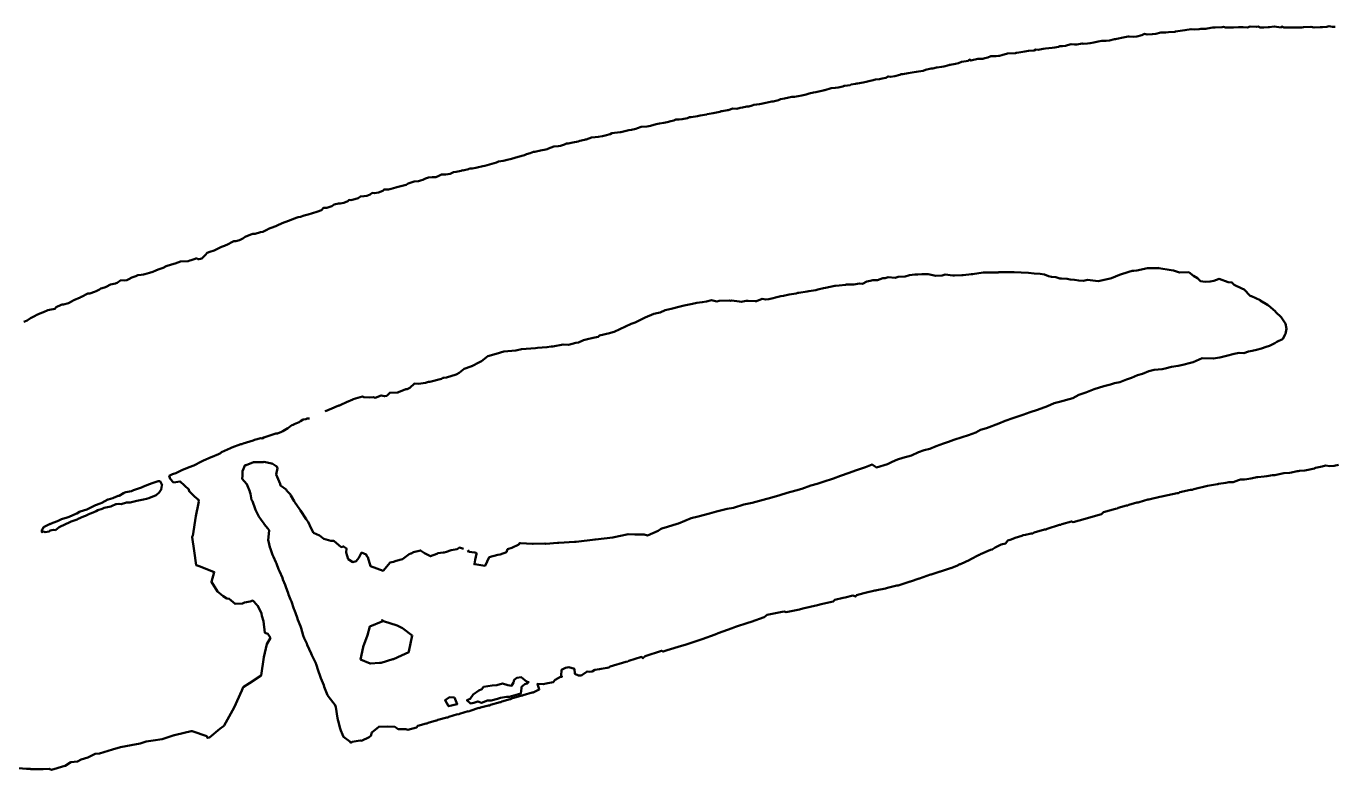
# Model space of a CAD drawing. Extents: x 64423 to 71245, y 9511 to 12464.
# Drawn here: x 65490 to 66415, y 11934 to 12460 of the extents above; entities that cross this region are included whole.
import ezdxf

# ---------------------------------------------------------------- set-up
doc = ezdxf.new("R2010")
doc.units = 0
doc.header["$MEASUREMENT"] = 0
doc.layers.add('contour', color=7, linetype='CONTINUOUS', lineweight=50, true_color=0x0000d1)

msp = doc.modelspace()

# ---------------------------------------------------------------- linework, layer by layer
at = {"layer": 'contour'}
for points in [[(65487.903221, 12250.789557, 0), (65490.325996, 12251.789517, 0), (65492.617169, 12253.291745, 0), (65495.565424, 12254.740853, 0), (65497.074995, 12255.776796, 0), (65500.471628, 12257.121312, 0), (65501.821341, 12257.586271, 0), (65504.955877, 12259.033065, 0), (65506.127021, 12259.213803, 0), (65509.907007, 12259.972146, 0), (65510.767984, 12261.099829, 0), (65514.389816, 12262.712499, 0), (65514.913723, 12262.985188, 0), (65515.897125, 12263.04484, 0), (65519.538015, 12264.025593, 0), (65521.542718, 12265.201701, 0), (65523.317546, 12266.175085, 0), (65527.660005, 12267.995952, 0), (65528.0919, 12268.324083, 0), (65528.666105, 12268.510252, 0), (65533.229833, 12270.706472, 0), (65534.535441, 12270.888531, 0), (65537.892792, 12272.073384, 0), (65539.145354, 12272.442515, 0), (65541.277293, 12273.594348, 0), (65542.351651, 12274.427122, 0), (65544.840028, 12275.019169, 0), (65545.704712, 12275.289555, 0), (65546.202382, 12275.526129, 0), (65549.267564, 12277.040842, 0), (65552.675688, 12277.843026, 0), (65553.205044, 12277.980965, 0), (65553.788182, 12278.266691, 0), (65556.514667, 12280.161826, 0), (65558.989862, 12280.007248, 0), (65560.681338, 12280.118435, 0), (65562.133249, 12280.799879, 0), (65564.358611, 12282.17639, 0), (65567.059411, 12282.967819, 0), (65568.419878, 12283.743394, 0), (65570.737289, 12283.855995, 0), (65572.490711, 12284.211216, 0), (65573.454655, 12284.509132, 0), (65576.704253, 12285.468133, 0), (65579.072009, 12286.157591, 0), (65581.236748, 12286.946292, 0), (65582.887748, 12287.643336, 0), (65584.921793, 12288.452742, 0), (65586.356255, 12289.014391, 0), (65588.532737, 12290.004562, 0), (65592.221337, 12291.370754, 0), (65594.87839, 12292.092287, 0), (65598.637864, 12293.308282, 0), (65604.030348, 12293.722018, 0), (65605.178044, 12293.992052, 0), (65606.146818, 12294.291411, 0), (65608.905941, 12295.315226, 0), (65609.841653, 12295.646243, 0), (65610.103785, 12295.486913, 0), (65610.993079, 12295.154421, 0), (65611.202166, 12295.06883, 0), (65611.529873, 12295.003351, 0), (65612.861509, 12295.38534, 0), (65613.793686, 12295.603112, 0), (65614.186252, 12295.912554, 0), (65616.371049, 12298.118031, 0), (65617.55463, 12299.423977, 0), (65619.308387, 12300.199755, 0), (65622.416094, 12301.270902, 0), (65623.95316, 12301.859017, 0), (65627.690326, 12303.779741, 0), (65629.76566, 12304.397195, 0), (65632.4044, 12305.685306, 0), (65635.030424, 12307.0485, 0), (65636.258382, 12307.68188, 0), (65637.716376, 12307.83955, 0), (65640.403946, 12308.422353, 0), (65642.795737, 12309.676326, 0), (65644.40276, 12310.812432, 0), (65648.438665, 12312.368953, 0), (65649.739987, 12312.976587, 0), (65651.461383, 12313.061617, 0), (65655.089283, 12314.07132, 0), (65656.788824, 12314.458526, 0), (65660.045869, 12315.971574, 0), (65660.90325, 12316.396803, 0), (65662.825105, 12317.297772, 0), (65666.079191, 12318.43948, 0), (65666.503364, 12318.512636, 0), (65666.933656, 12318.790796, 0), (65670.5536, 12320.485114, 0), (65672.380055, 12321.256279, 0), (65675.794192, 12322.355328, 0), (65678.573025, 12323.655, 0), (65681.927064, 12324.733856, 0), (65683.360663, 12325.051538, 0), (65686.085396, 12325.958702, 0), (65688.963727, 12326.584697, 0), (65691.940999, 12327.595467, 0), (65694.949781, 12328.426559, 0), (65698.316324, 12329.759891, 0), (65699.778913, 12331.41237, 0), (65702.02496, 12331.289685, 0), (65705.497179, 12332.488189, 0), (65707.333025, 12333.581438, 0), (65710.263785, 12334.375548, 0), (65711.431227, 12334.386543, 0), (65714.036082, 12334.983061, 0), (65716.813862, 12336.119673, 0), (65717.797527, 12336.938837, 0), (65719.113913, 12336.781525, 0), (65721.963331, 12337.354322, 0), (65724.109613, 12338.266217, 0), (65725.844602, 12339.408372, 0), (65728.277722, 12339.476067, 0), (65730.332169, 12339.773888, 0), (65732.582888, 12340.699189, 0), (65734.136439, 12341.900852, 0), (65735.76834, 12341.63807, 0), (65738.570798, 12342.117035, 0), (65741.763463, 12343.299849, 0), (65742.5859, 12344.319996, 0), (65743.934026, 12344.342857, 0), (65745.7535, 12344.357365, 0), (65747.498592, 12344.789412, 0), (65750.801988, 12345.725909, 0), (65751.661061, 12345.974145, 0), (65755.212911, 12346.932113, 0), (65758.132047, 12347.705945, 0), (65759.509839, 12348.56982, 0), (65760.940648, 12348.926857, 0), (65763.91121, 12349.910288, 0), (65766.804713, 12350.087818, 0), (65768.358822, 12350.652534, 0), (65769.931549, 12351.064022, 0), (65771.878104, 12352.016105, 0), (65773.86264, 12352.756843, 0), (65776.609757, 12352.910321, 0), (65779.047641, 12352.930091, 0), (65780.764777, 12353.766425, 0), (65783.057646, 12354.823662, 0), (65786.179034, 12354.789887, 0), (65787.606067, 12355.027134, 0), (65789.193756, 12355.339178, 0), (65791.589614, 12356.451134, 0), (65793.530924, 12356.845041, 0), (65796.959117, 12357.598251, 0), (65797.57378, 12357.862149, 0), (65798.091951, 12357.762842, 0), (65802.214597, 12358.677057, 0), (65802.996996, 12359.117129, 0), (65804.835397, 12359.176917, 0), (65807.346339, 12359.55639, 0), (65808.430662, 12359.819497, 0), (65812.349874, 12360.730629, 0), (65813.734947, 12360.97206, 0), (65815.353078, 12361.532392, 0), (65818.638342, 12362.345373, 0), (65821.898355, 12363.269342, 0), (65823.380121, 12364.051771, 0), (65826.714681, 12364.590195, 0), (65827.945498, 12364.873284, 0), (65828.519705, 12365.026946, 0), (65832.640753, 12365.970023, 0), (65834.924477, 12366.693726, 0), (65837.384381, 12367.449304, 0), (65841.673456, 12368.65361, 0), (65842.748527, 12368.955227, 0), (65843.110426, 12369.154877, 0), (65845.752816, 12369.895738, 0), (65848.203212, 12370.892617, 0), (65849.175052, 12370.908761, 0), (65853.083302, 12371.917178, 0), (65856.922538, 12372.617414, 0), (65857.866827, 12372.898493, 0), (65858.823322, 12373.182189, 0), (65862.435308, 12374.801949, 0), (65865.636974, 12374.882708, 0), (65867.255906, 12375.227421, 0), (65869.96832, 12376.013496, 0), (65871.572004, 12376.74027, 0), (65872.632259, 12376.797998, 0), (65876.050315, 12377.593135, 0), (65879.627465, 12378.272135, 0), (65880.787823, 12378.581605, 0), (65884.122918, 12379.375967, 0), (65884.895877, 12379.69318, 0), (65885.313809, 12379.728585, 0), (65889.057388, 12381.149111, 0), (65891.630075, 12381.371296, 0), (65893.963029, 12381.505606, 0), (65896.888858, 12382.018744, 0), (65898.874445, 12382.567311, 0), (65902.375221, 12383.293555, 0), (65903.624359, 12384.005385, 0), (65909.499315, 12384.801605, 0), (65909.723438, 12384.876185, 0), (65909.890782, 12384.839873, 0), (65915.484634, 12386.239478, 0), (65917.418073, 12386.526015, 0), (65920.436948, 12387.134335, 0), (65921.542744, 12387.603539, 0), (65924.314382, 12388.562768, 0), (65928.284514, 12388.737453, 0), (65929.569517, 12388.993579, 0), (65930.750044, 12389.350977, 0), (65934.801229, 12390.51132, 0), (65937.08069, 12390.932086, 0), (65940.278382, 12391.367267, 0), (65942.722498, 12391.968843, 0), (65945.169283, 12392.513818, 0), (65947.426872, 12393.006141, 0), (65948.856392, 12393.718006, 0), (65950.966002, 12393.750829, 0), (65953.116584, 12394.02898, 0), (65957.023931, 12394.811049, 0), (65957.87183, 12395.181375, 0), (65958.407951, 12395.372486, 0), (65959.493936, 12395.306037, 0), (65964.153984, 12396.017665, 0), (65965.92589, 12396.490888, 0), (65970.563926, 12397.415372, 0), (65970.710942, 12397.477273, 0), (65970.806802, 12397.461002, 0), (65975.202815, 12398.176376, 0), (65979.94834, 12399.203004, 0), (65980.758982, 12399.730163, 0), (65981.47065, 12399.661767, 0), (65985.261939, 12400.333305, 0), (65985.70941, 12400.461931, 0), (65989.013154, 12401.467528, 0), (65991.923242, 12401.32608, 0), (65994.227069, 12401.931633, 0), (65995.957276, 12402.221118, 0), (65999.02694, 12402.864146, 0), (66000.307049, 12403.050806, 0), (66002.70536, 12403.660457, 0), (66003.985544, 12404.157318, 0), (66005.79967, 12404.289959, 0), (66007.903584, 12404.588569, 0), (66009.010325, 12404.835333, 0), (66012.438084, 12405.606273, 0), (66016.709326, 12406.402353, 0), (66016.977075, 12406.444835, 0), (66017.538803, 12406.570074, 0), (66021.239812, 12407.550237, 0), (66022.786273, 12408.031745, 0), (66025.636631, 12408.566973, 0), (66028.597638, 12409.354207, 0), (66030.817509, 12409.719399, 0), (66032.676913, 12409.793271, 0), (66035.250634, 12410.298278, 0), (66037.826227, 12410.834187, 0), (66040.844327, 12411.550607, 0), (66042.994297, 12412.165445, 0), (66046.108416, 12412.782611, 0), (66047.688746, 12413.13242, 0), (66052.761515, 12414.296478, 0), (66053.126712, 12414.436587, 0), (66053.95326, 12414.619585, 0), (66058.615153, 12415.929984, 0), (66061.412961, 12416.092318, 0), (66063.417599, 12416.347212, 0), (66066.665666, 12417.195053, 0), (66067.647364, 12417.660037, 0), (66068.171897, 12417.515487, 0), (66071.852176, 12418.056748, 0), (66072.60788, 12418.404777, 0), (66075.703172, 12418.973759, 0), (66076.742746, 12419.202064, 0), (66077.048104, 12419.272979, 0), (66081.171692, 12419.896475, 0), (66083.23857, 12420.389812, 0), (66086.116359, 12421.060058, 0), (66087.354545, 12421.41547, 0), (66089.903885, 12421.933029, 0), (66092.65541, 12422.393201, 0), (66094.566207, 12422.660372, 0), (66097.183739, 12423.2886, 0), (66098.887542, 12424.206897, 0), (66100.485185, 12423.914626, 0), (66103.45975, 12424.500264, 0), (66107.050558, 12425.240601, 0), (66107.956612, 12425.932447, 0), (66109.227401, 12425.772636, 0), (66113.066068, 12426.444641, 0), (66117.250304, 12427.162082, 0), (66118.674021, 12427.394091, 0), (66123.459913, 12428.216167, 0), (66125.313559, 12428.925858, 0), (66129.197325, 12429.718504, 0), (66130.358545, 12429.903603, 0), (66132.99206, 12430.433691, 0), (66133.215231, 12430.470575, 0), (66136.647975, 12431.111453, 0), (66138.174045, 12431.303103, 0), (66141.795771, 12432.25051, 0), (66142.267278, 12432.508914, 0), (66142.69963, 12432.429162, 0), (66146.29032, 12433.066684, 0), (66148.506929, 12433.593744, 0), (66150.709165, 12434.638078, 0), (66155.562169, 12435.155647, 0), (66156.120367, 12436.10472, 0), (66157.32207, 12435.464305, 0), (66162.213997, 12436.731819, 0), (66165.622652, 12436.756539, 0), (66167.174298, 12437.038288, 0), (66169.316557, 12437.515431, 0), (66171.2829, 12438.479686, 0), (66175.167475, 12438.564634, 0), (66176.84467, 12438.810961, 0), (66177.583755, 12438.844919, 0), (66179.234159, 12439.244428, 0), (66183.163882, 12440.46575, 0), (66188.765368, 12440.742801, 0), (66189.273746, 12440.897945, 0), (66189.693722, 12440.822387, 0), (66195.490833, 12441.948663, 0), (66197.958603, 12442.226955, 0), (66202.109926, 12442.561709, 0), (66203.290249, 12443.181691, 0), (66204.883234, 12442.937131, 0), (66208.358104, 12443.678252, 0), (66209.95391, 12443.938918, 0), (66212.490299, 12444.314291, 0), (66214.744088, 12444.517077, 0), (66216.555638, 12444.785625, 0), (66219.119487, 12445.182333, 0), (66220.138111, 12445.672912, 0), (66222.14971, 12445.649131, 0), (66224.149515, 12445.819086, 0), (66225.51292, 12446.219008, 0), (66228.128628, 12447.052564, 0), (66230.57471, 12446.893418, 0), (66232.222218, 12446.712172, 0), (66234.668328, 12447.162446, 0), (66235.847747, 12447.52144, 0), (66236.651941, 12447.364389, 0), (66239.587638, 12447.471714, 0), (66241.578018, 12447.810823, 0), (66244.123822, 12448.125958, 0), (66247.299667, 12449.023408, 0), (66249.914145, 12449.479142, 0), (66252.848381, 12449.350031, 0), (66255.192497, 12449.680744, 0), (66258.767203, 12450.51345, 0), (66259.502617, 12450.558036, 0), (66260.380165, 12450.844682, 0), (66265.018571, 12451.715982, 0), (66268.330919, 12452.464921, 0), (66269.187171, 12452.544263, 0), (66272.330572, 12452.265221, 0), (66274.650756, 12452.517745, 0), (66278.097209, 12453.425138, 0), (66280.037194, 12454.263541, 0), (66281.987516, 12453.841319, 0), (66285.485492, 12454.065763, 0), (66287.900027, 12454.351172, 0), (66291.611456, 12455.276404, 0), (66295.050744, 12455.352018, 0), (66297.034743, 12455.473413, 0), (66301.356748, 12455.70882, 0), (66301.965215, 12455.878205, 0), (66306.816398, 12456.642583, 0), (66308.521937, 12456.816615, 0), (66312.957172, 12457.74295, 0), (66315.313365, 12457.403274, 0), (66318.585746, 12457.606621, 0), (66319.783761, 12457.752828, 0), (66323.373068, 12457.903722, 0), (66324.335042, 12458.168514, 0), (66328.301779, 12458.735442, 0), (66330.044656, 12458.692642, 0), (66334.883947, 12458.95071, 0), (66335.813397, 12459.272711, 0), (66337.197539, 12458.881659, 0), (66341.254399, 12458.870812, 0), (66342.869734, 12458.910998, 0), (66346.466865, 12458.967855, 0), (66347.344786, 12458.978401, 0), (66349.752376, 12458.979308, 0), (66352.72222, 12458.885156, 0), (66354.78047, 12459.533926, 0), (66359.001616, 12459.259507, 0), (66360.255351, 12459.505598, 0), (66361.706894, 12458.91962, 0), (66364.271625, 12458.914962, 0), (66367.435625, 12458.93461, 0), (66368.185155, 12458.954728, 0), (66371.684634, 12459.595263, 0), (66376.535207, 12458.919314, 0), (66377.009859, 12459.456968, 0), (66378.375483, 12458.840258, 0), (66382.916475, 12458.711299, 0), (66383.919976, 12458.74609, 0), (66390.209507, 12458.849401, 0), (66391.255358, 12458.743581, 0), (66392.298081, 12458.999878, 0), (66397.465081, 12459.26691, 0), (66399.918458, 12458.921664, 0), (66404.175733, 12459.143163, 0), (66405.85145, 12459.118934, 0), (66408.835608, 12459.395383, 0), (66410.367451, 12459.746847, 0), (66412.925817, 12459.381141, 0), (66414.666253, 12459.309666, 0)], [(65700.799343, 12187.325928, 0), (65701.184001, 12187.495692, 0), (65701.215325, 12187.517618, 0), (65707.149094, 12190.18379, 0), (65707.692391, 12190.358753, 0), (65710.633231, 12191.515601, 0), (65711.096695, 12191.685052, 0), (65711.606307, 12191.920594, 0), (65712.497843, 12192.214311, 0), (65715.478562, 12193.667317, 0), (65716.024585, 12194.068966, 0), (65720.490703, 12195.923848, 0), (65720.512878, 12195.940705, 0), (65720.64651, 12195.970067, 0), (65727.296057, 12197.936977, 0), (65728.192329, 12197.552609, 0), (65731.982677, 12197.244625, 0), (65734.96938, 12197.489097, 0), (65736.21768, 12197.080021, 0), (65740.456972, 12198.777078, 0), (65742.867855, 12198.088465, 0), (65744.374165, 12198.557411, 0), (65746.557047, 12200.640373, 0), (65751.851571, 12200.880174, 0), (65752.281861, 12200.777427, 0), (65752.645215, 12201.057553, 0), (65757.931599, 12203.172027, 0), (65758.907005, 12203.270786, 0), (65760.694839, 12204.128691, 0), (65763.960914, 12207.06034, 0), (65766.913816, 12207.019955, 0), (65771.798684, 12207.594812, 0), (65773.996552, 12208.340442, 0), (65774.825934, 12208.388233, 0), (65783.07924, 12210.389644, 0), (65784.082956, 12211.066361, 0), (65784.681291, 12211.113766, 0), (65786.705722, 12211.439332, 0), (65793.50257, 12213.478205, 0), (65793.954647, 12213.834842, 0), (65795.499989, 12214.590317, 0), (65799.18216, 12217.615965, 0), (65803.776193, 12219.067046, 0), (65804.424326, 12219.423848, 0), (65804.650604, 12219.498046, 0), (65809.909509, 12222.325887, 0), (65811.449343, 12223.006399, 0), (65815.907964, 12226.456105, 0), (65821.646314, 12228.069238, 0), (65827.235188, 12229.846922, 0), (65835.588509, 12230.537179, 0), (65839.76795, 12231.434499, 0), (65849.471656, 12232.177706, 0), (65851.082236, 12232.333437, 0), (65857.612694, 12232.775725, 0), (65860.744416, 12233.19763, 0), (65861.701552, 12233.225392, 0), (65869.17435, 12234.633056, 0), (65872.859051, 12234.474014, 0), (65877.973852, 12235.793824, 0), (65879.997838, 12236.144262, 0), (65883.523961, 12237.794397, 0), (65886.21595, 12238.434274, 0), (65890.221929, 12239.474637, 0), (65893.742623, 12240.030211, 0), (65894.803021, 12240.995304, 0), (65901.794606, 12242.839397, 0), (65904.316871, 12243.494688, 0), (65905.163421, 12243.598015, 0), (65917.154381, 12249.435064, 0), (65919.935041, 12250.264222, 0), (65927.034258, 12253.851262, 0), (65933.220276, 12256.292272, 0), (65936.529018, 12257.145114, 0), (65937.572837, 12257.397815, 0), (65941.263331, 12258.954498, 0), (65945.551335, 12260.051256, 0), (65951.897131, 12261.476704, 0), (65954.719491, 12262.242752, 0), (65960.508647, 12263.482148, 0), (65963.566322, 12264.182215, 0), (65967.377666, 12264.611157, 0), (65970.458087, 12265.093451, 0), (65974.035447, 12266.00533, 0), (65977.783606, 12265.214987, 0), (65979.458657, 12265.542693, 0), (65986.744169, 12265.77926, 0), (65987.385082, 12265.69614, 0), (65988.258285, 12265.767568, 0), (65993.57151, 12265.2375, 0), (65995.004074, 12264.912756, 0), (65998.343543, 12265.548095, 0), (65999.962381, 12265.476209, 0), (66004.789632, 12265.264294, 0), (66005.73431, 12265.438131, 0), (66009.717989, 12266.941351, 0), (66012.466789, 12266.65099, 0), (66014.461715, 12266.879457, 0), (66017.46263, 12267.482859, 0), (66019.262459, 12267.896928, 0), (66022.948699, 12268.828873, 0), (66024.875052, 12269.132616, 0), (66028.856714, 12269.977988, 0), (66033.72377, 12270.887197, 0), (66034.85552, 12271.195969, 0), (66035.651752, 12271.205713, 0), (66041.602814, 12272.295377, 0), (66042.716145, 12272.387216, 0), (66047.772749, 12273.131084, 0), (66049.137842, 12273.57595, 0), (66053.08351, 12274.640974, 0), (66054.595408, 12274.748478, 0), (66061.084804, 12276.124729, 0), (66061.343024, 12276.136661, 0), (66061.503207, 12276.148059, 0), (66064.220833, 12276.527436, 0), (66068.67324, 12276.926492, 0), (66069.269261, 12277.076485, 0), (66074.629928, 12277.135483, 0), (66078.503442, 12277.749716, 0), (66080.649103, 12277.600744, 0), (66083.790132, 12279.259053, 0), (66086.124103, 12279.766493, 0), (66088.00282, 12280.255771, 0), (66091.22995, 12280.137618, 0), (66095.12008, 12281.655839, 0), (66096.751765, 12281.731006, 0), (66098.929546, 12282.242857, 0), (66103.70132, 12281.947269, 0), (66105.866576, 12282.476046, 0), (66110.791754, 12282.901663, 0), (66113.848629, 12283.701852, 0), (66117.638783, 12284.190695, 0), (66119.758024, 12284.189535, 0), (66122.663911, 12284.535965, 0), (66125.232516, 12284.369799, 0), (66127.189273, 12284.444773, 0), (66132.454648, 12283.321823, 0), (66137.096266, 12283.6131, 0), (66139.120113, 12284.116627, 0), (66144.53675, 12283.524501, 0), (66144.811896, 12283.548073, 0), (66145.64426, 12283.491434, 0), (66150.786119, 12283.625177, 0), (66151.786349, 12283.728174, 0), (66157.714223, 12284.475654, 0), (66158.426064, 12284.381831, 0), (66166.071151, 12285.578292, 0), (66166.588154, 12285.560306, 0), (66170.368046, 12285.703057, 0), (66176.212201, 12285.651238, 0), (66176.572697, 12285.706196, 0), (66177.130756, 12285.825281, 0), (66184.624425, 12285.812218, 0), (66187.813942, 12285.787193, 0), (66192.930472, 12285.642383, 0), (66197.93242, 12285.339072, 0), (66202.028436, 12284.88141, 0), (66206.283886, 12284.609073, 0), (66209.312832, 12284.133446, 0), (66212.037883, 12283.012254, 0), (66214.235199, 12282.592099, 0), (66217.214741, 12282.238547, 0), (66220.147206, 12281.497261, 0), (66221.310238, 12281.436906, 0), (66225.268043, 12281.140057, 0), (66227.504866, 12280.599655, 0), (66230.618875, 12280.386021, 0), (66233.557566, 12279.948104, 0), (66236.820955, 12279.691875, 0), (66239.737695, 12280.345096, 0), (66247.131217, 12279.500215, 0), (66247.290417, 12279.513937, 0), (66254.760898, 12281.078162, 0), (66256.753434, 12281.703483, 0), (66262.257148, 12284.063663, 0), (66268.827383, 12286.022783, 0), (66271.322118, 12286.701708, 0), (66272.490639, 12286.838972, 0), (66274.569737, 12287.047938, 0), (66282.037856, 12288.644199, 0), (66289.557902, 12288.765373, 0), (66289.677459, 12288.808856, 0), (66290.083099, 12288.701984, 0), (66298.888501, 12287.260715, 0), (66300.51284, 12287.07378, 0), (66304.785544, 12285.685865, 0), (66311.235128, 12285.794075, 0), (66314.684417, 12283.322477, 0), (66317.371232, 12281.584088, 0), (66319.509087, 12279.541997, 0), (66322.861192, 12279.089681, 0), (66326.452887, 12279.347268, 0), (66328.940345, 12279.64899, 0), (66332.797704, 12281.08369, 0), (66339.13461, 12278.842438, 0), (66341.804598, 12278.555565, 0), (66343.481839, 12277.00956, 0), (66348.834572, 12274.317383, 0), (66350.35592, 12273.494377, 0), (66354.598518, 12269.197119, 0), (66355.27951, 12268.926087, 0), (66355.522075, 12268.884592, 0), (66361.687269, 12265.985514, 0), (66361.832334, 12265.875494, 0), (66366.933731, 12262.774723, 0), (66367.278219, 12262.423979, 0), (66367.728234, 12262.232726, 0), (66372.380774, 12258.220501, 0), (66372.885447, 12257.659073, 0), (66376.518038, 12254.072541, 0), (66379.489902, 12249.833304, 0), (66379.5663, 12249.591949, 0), (66380.404201, 12245.872964, 0), (66379.546443, 12242.213025, 0), (66379.493653, 12242.038404, 0), (66377.925059, 12239.060354, 0), (66377.691575, 12238.522247, 0), (66377.578521, 12238.514589, 0), (66373.611766, 12236.534996, 0), (66372.067782, 12235.70133, 0), (66368.355969, 12233.6741, 0), (66366.059434, 12232.98401, 0), (66362.586272, 12231.975559, 0), (66359.054128, 12231.037084, 0), (66356.079424, 12230.203426, 0), (66353.526653, 12229.783107, 0), (66350.127555, 12228.679234, 0), (66346.836403, 12228.800025, 0), (66343.432567, 12228.024422, 0), (66338.05043, 12226.809642, 0), (66333.191456, 12225.526982, 0), (66328.557784, 12224.719671, 0), (66320.676888, 12225.121306, 0), (66320.670635, 12225.120008, 0), (66314.373967, 12222.2071, 0), (66312.574191, 12221.876647, 0), (66307.016337, 12220.332102, 0), (66303.767037, 12219.726993, 0), (66299.081941, 12219.027025, 0), (66294.705828, 12217.74875, 0), (66292.422617, 12217.363942, 0), (66286.785643, 12216.875203, 0), (66283.071656, 12215.868016, 0), (66278.686687, 12213.923259, 0), (66275.11164, 12212.9972, 0), (66270.825341, 12211.14181, 0), (66267.167497, 12209.897216, 0), (66263.719855, 12208.532477, 0), (66262.490197, 12208.120246, 0), (66258.705453, 12207.297198, 0), (66256.005815, 12206.368598, 0), (66251.342468, 12205.292078, 0), (66244.440539, 12203.042873, 0), (66238.51469, 12200.697073, 0), (66233.635769, 12199.032653, 0), (66229.277092, 12196.903243, 0), (66219.939376, 12194.309229, 0), (66216.039489, 12193.261536, 0), (66211.390934, 12191.206291, 0), (66204.268771, 12188.567729, 0), (66199.119734, 12186.830853, 0), (66193.884411, 12185.003588, 0), (66186.813994, 12182.545772, 0), (66181.532885, 12180.881753, 0), (66176.918712, 12178.810785, 0), (66168.38241, 12175.494292, 0), (66164.083501, 12174.467973, 0), (66160.818025, 12172.583316, 0), (66155.496252, 12170.706173, 0), (66151.208817, 12169.327619, 0), (66145.270866, 12167.262215, 0), (66141.377914, 12165.863446, 0), (66137.819797, 12164.651199, 0), (66132.646459, 12162.914368, 0), (66128.235147, 12160.96094, 0), (66124.30712, 12160.003597, 0), (66120.22737, 12158.581535, 0), (66115.277726, 12156.256909, 0), (66109.275705, 12154.726433, 0), (66105.524318, 12153.484312, 0), (66101.682232, 12151.750469, 0), (66098.260254, 12150.204014, 0), (66090.531502, 12147.840624, 0), (66087.581358, 12149.799694, 0), (66082.862533, 12147.915461, 0), (66075.832128, 12145.749053, 0), (66071.354186, 12144.006277, 0), (66065.242983, 12141.890178, 0), (66060.231214, 12139.95695, 0), (66052.866145, 12137.7144, 0), (66048.693024, 12136.343738, 0), (66044.189045, 12135.041421, 0), (66037.754058, 12132.779531, 0), (66033.563486, 12131.587716, 0), (66027.38012, 12129.808286, 0), (66022.279024, 12128.278494, 0), (66016.681812, 12126.553809, 0), (66010.521549, 12124.836136, 0), (66002.579328, 12122.724495, 0), (65996.691948, 12121.620829, 0), (65989.398953, 12119.334345, 0), (65985.070963, 12118.499853, 0), (65977.420263, 12116.589889, 0), (65972.43394, 12115.263563, 0), (65964.603145, 12113.144033, 0), (65959.536507, 12111.926418, 0), (65950.726692, 12108.132116, 0), (65949.694781, 12107.906724, 0), (65942.838939, 12105.944189, 0), (65938.883515, 12104.616074, 0), (65937.995263, 12104.225324, 0), (65936.331582, 12102.943089, 0), (65928.787344, 12099.748376, 0), (65926.362014, 12100.419059, 0), (65919.712398, 12100.501774, 0), (65914.945163, 12100.652591, 0), (65914.197873, 12100.525228, 0), (65905.174542, 12098.418105, 0), (65904.327243, 12098.27853, 0), (65891.92223, 12096.952026, 0), (65891.71709, 12096.927755, 0), (65878.330039, 12095.326573, 0), (65877.063918, 12095.277894, 0), (65866.079479, 12094.486303, 0), (65865.192038, 12094.559132, 0), (65856.828379, 12093.923958, 0), (65856.158768, 12093.943386, 0), (65847.902896, 12093.926015, 0), (65847.438098, 12093.940954, 0), (65838.997198, 12094.299903, 0), (65838.184603, 12094.250567, 0), (65837.780864, 12093.407192, 0), (65832.898918, 12091.034087, 0), (65829.815285, 12090.033109, 0), (65828.955179, 12087.856169, 0), (65824.554936, 12086.384756, 0), (65822.954071, 12085.995983, 0), (65816.840867, 12084.439551, 0), (65813.917653, 12078.34089, 0), (65813.872273, 12078.308251, 0), (65813.847374, 12078.323056, 0), (65806.707369, 12079.443707, 0), (65806.544416, 12079.296999, 0), (65806.29638, 12079.420331, 0), (65806.483499, 12079.668426, 0), (65806.944503, 12082.495534, 0), (65807.855237, 12086.770327, 0), (65807.761088, 12087.343587, 0), (65807.419052, 12087.335516, 0), (65807.358423, 12087.363522, 0), (65806.757335, 12087.591812, 0), (65802.522213, 12088.086255, 0), (65801.672056, 12089.234456, 0)], [(65481.037491, 11935.594902, 0), (65489.842738, 11934.872441, 0), (65492.365379, 11934.690374, 0), (65492.849055, 11934.586374, 0), (65501.56592, 11934.471609, 0), (65505.918382, 11934.668837, 0), (65507.491478, 11934.071641, 0), (65511.498086, 11935.330313, 0), (65515.141708, 11936.331662, 0), (65517.139194, 11936.792879, 0), (65521.035304, 11939.436718, 0), (65525.876598, 11939.998106, 0), (65528.353963, 11941.264809, 0), (65533.206129, 11942.881227, 0), (65538.34477, 11945.455281, 0), (65541.359535, 11945.658446, 0), (65550.621234, 11948.480336, 0), (65556.283329, 11950.07944, 0), (65563.872644, 11951.464274, 0), (65570.046117, 11952.614241, 0), (65574.295673, 11954.140121, 0), (65579.380112, 11954.833594, 0), (65585.68884, 11955.862062, 0), (65594.272972, 11958.51746, 0), (65594.454984, 11958.639476, 0), (65595.44143, 11958.806767, 0), (65606.119323, 11961.460516, 0), (65606.978531, 11961.377681, 0), (65617.189434, 11957.760279, 0), (65617.642748, 11956.622604, 0), (65619.198799, 11956.92948, 0), (65626.557952, 11963.014852, 0), (65628.923717, 11964.933383, 0), (65629.474183, 11965.435354, 0), (65636.579088, 11978.085872, 0), (65642.089073, 11990.077889, 0), (65643.036065, 11992.568873, 0), (65647.463659, 11995.316631, 0), (65655.731752, 12000.845227, 0), (65657.449195, 12013.804283, 0), (65659.577314, 12022.978543, 0), (65662.236227, 12027.319346, 0), (65660.38983, 12030.086682, 0), (65658.268521, 12031.014297, 0), (65657.286714, 12039.140288, 0), (65656.183928, 12042.915184, 0), (65655.825828, 12044.538134, 0), (65654.991196, 12046.655911, 0), (65653.002247, 12050.341966, 0), (65652.98103, 12050.395049, 0), (65652.925443, 12050.489409, 0), (65649.670315, 12053.735222, 0), (65647.883264, 12053.094253, 0), (65643.828422, 12052.275242, 0), (65642.579518, 12051.587173, 0), (65637.258292, 12051.36618, 0), (65633.112709, 12055.027001, 0), (65631.438428, 12055.218238, 0), (65628.793304, 12056.723807, 0), (65624.796871, 12060.015196, 0), (65620.516372, 12066.908592, 0), (65622.523692, 12073.870178, 0), (65612.59088, 12077.724727, 0), (65609.766003, 12078.731028, 0), (65608.288545, 12088.988472, 0), (65606.877462, 12098.494937, 0), (65606.913665, 12099.040297, 0), (65607.293071, 12099.378975, 0), (65609.496067, 12113.369076, 0), (65611.421394, 12122.544324, 0), (65611.614788, 12123.848373, 0), (65611.36958, 12124.838788, 0), (65608.572036, 12127.254235, 0), (65604.675585, 12131.168474, 0), (65604.558796, 12132.250631, 0), (65598.421965, 12137.955457, 0), (65598.351727, 12137.985606, 0), (65593.699251, 12137.246524, 0), (65591.428104, 12139.705383, 0), (65590.649003, 12141.805574, 0), (65592.930554, 12143.067727, 0), (65595.382444, 12143.837852, 0), (65599.649773, 12145.816283, 0), (65604.842538, 12147.981402, 0), (65607.960728, 12149.178494, 0), (65613.478923, 12152.111667, 0), (65614.98064, 12152.628746, 0), (65620.222471, 12155.068852, 0), (65621.10752, 12155.38831, 0), (65625.554489, 12157.223429, 0), (65626.863042, 12157.848206, 0), (65627.633164, 12158.678391, 0), (65634.046875, 12161.495309, 0), (65634.910464, 12161.912154, 0), (65641.331242, 12164.230124, 0), (65642.164176, 12164.364143, 0), (65642.978123, 12164.7688, 0), (65649.996146, 12166.976901, 0), (65650.954992, 12167.224277, 0), (65655.387419, 12168.578961, 0), (65656.373236, 12168.299536, 0), (65657.461725, 12169.096117, 0), (65665.991408, 12171.850738, 0), (65667.314597, 12171.758658, 0), (65670.117477, 12172.881613, 0), (65670.970646, 12173.566506, 0), (65674.528904, 12175.611227, 0), (65675.156154, 12176.141375, 0), (65677.575964, 12177.871979, 0), (65678.276046, 12177.730526, 0), (65678.87499, 12178.295805, 0), (65682.479749, 12179.933181, 0), (65683.466642, 12180.619055, 0), (65685.421506, 12181.789431, 0), (65687.221261, 12181.879188, 0), (65688.150216, 12182.304305, 0), (65689.199029, 12182.417994, 0), (65689.280405, 12182.451635, 0), (65689.935975, 12182.535302, 0)], [(65798.726329, 12090.242824, 0), (65795.808738, 12091.145482, 0), (65794.281563, 12090.097153, 0), (65790.021141, 12089.420786, 0), (65786.639116, 12088.213697, 0), (65784.956749, 12087.733687, 0), (65784.22623, 12087.592898, 0), (65780.516559, 12087.140466, 0), (65780.329567, 12086.934863, 0), (65779.786983, 12086.81671, 0), (65775.428748, 12085.09428, 0), (65771.120912, 12087.208373, 0), (65768.355328, 12089.211182, 0), (65763.31859, 12087.864174, 0), (65761.694678, 12086.9709, 0), (65761.329822, 12086.945061, 0), (65760.364573, 12086.452884, 0), (65755.581118, 12083.004357, 0), (65751.036326, 12081.706372, 0), (65749.133993, 12081.122934, 0), (65746.797376, 12080.568503, 0), (65741.819396, 12074.854235, 0), (65732.825231, 12078.093297, 0), (65731.044038, 12084.515421, 0), (65730.273653, 12085.169369, 0), (65729.957867, 12086.376539, 0), (65726.589488, 12087.652662, 0), (65724.603328, 12083.845101, 0), (65722.857128, 12081.650085, 0), (65720.506645, 12080.904624, 0), (65717.254984, 12082.950668, 0), (65715.64387, 12087.811123, 0), (65716.064178, 12090.512187, 0), (65713.948781, 12091.964796, 0), (65712.203817, 12091.517855, 0), (65707.134231, 12095.864533, 0), (65704.977482, 12095.878216, 0), (65700.034501, 12097.433206, 0), (65696.832081, 12099.777028, 0), (65692.763226, 12101.611721, 0), (65691.110049, 12104.693414, 0), (65688.875316, 12109.460978, 0), (65687.682176, 12110.873236, 0), (65687.41885, 12111.30364, 0), (65683.453516, 12117.285276, 0), (65682.975971, 12118.04197, 0), (65679.254005, 12123.483669, 0), (65678.978761, 12123.902118, 0), (65676.712871, 12127.87186, 0), (65676.257225, 12128.863756, 0), (65673.801632, 12131.211476, 0), (65673.261904, 12132.208077, 0), (65669.281343, 12135.117211, 0), (65668.97571, 12136.140145, 0), (65666.223037, 12142.789186, 0), (65667.26856, 12147.227153, 0), (65667.068487, 12147.884585, 0), (65666.722475, 12148.434948, 0), (65666.156036, 12148.672419, 0), (65663.448269, 12150.591781, 0), (65662.903998, 12150.591409, 0), (65657.67855, 12151.721316, 0), (65656.963235, 12151.618765, 0), (65650.506756, 12151.620995, 0), (65650.260687, 12151.584012, 0), (65644.969414, 12149.525301, 0), (65644.273421, 12149.355923, 0), (65644.051746, 12149.133895, 0), (65642.63813, 12145.648941, 0), (65642.507522, 12145.587929, 0), (65642.523861, 12145.45909, 0), (65642.483458, 12141.800231, 0), (65642.187566, 12139.85027, 0), (65645.39269, 12136.209066, 0), (65645.514717, 12136.064201, 0), (65645.523282, 12135.983146, 0), (65647.592822, 12130.871267, 0), (65647.68879, 12130.656967, 0), (65648.062775, 12129.06551, 0), (65648.85307, 12124.845775, 0), (65649.490783, 12123.936429, 0), (65651.456696, 12118.606084, 0), (65651.747139, 12117.930421, 0), (65653.826468, 12113.514025, 0), (65653.968781, 12113.149916, 0), (65655.670589, 12110.783638, 0), (65657.707413, 12107.871322, 0), (65657.868877, 12107.668684, 0), (65658.058096, 12107.427517, 0), (65660.152593, 12104.989821, 0), (65661.244244, 12103.555067, 0), (65661.330609, 12103.338718, 0), (65660.550414, 12096.464558, 0), (65660.861004, 12095.689029, 0), (65661.847522, 12091.414233, 0), (65662.327377, 12090.305337, 0), (65663.780483, 12085.98141, 0), (65664.264311, 12084.746461, 0), (65666.074387, 12080.77448, 0), (65666.433195, 12079.892112, 0), (65668.019605, 12076.018952, 0), (65668.562142, 12074.578777, 0), (65670.684385, 12069.802109, 0), (65671.059651, 12068.505687, 0), (65672.567149, 12064.819191, 0), (65673.044648, 12063.529068, 0), (65674.731643, 12058.96166, 0), (65675.037421, 12058.102957, 0), (65676.334184, 12054.43698, 0), (65677.048427, 12053.110346, 0), (65678.840578, 12047.916216, 0), (65679.196524, 12046.874245, 0), (65681.02777, 12041.851981, 0), (65681.649135, 12040.158071, 0), (65683.452181, 12035.519666, 0), (65683.940577, 12034.286837, 0), (65685.329325, 12029.012695, 0), (65685.961079, 12027.156919, 0), (65687.841254, 12023.378204, 0), (65688.280441, 12022.41105, 0), (65690.949497, 12016.236622, 0), (65691.438117, 12015.20164, 0), (65693.767783, 12010.374659, 0), (65694.320374, 12009.440841, 0), (65694.389332, 12009.276091, 0), (65694.477753, 12008.686441, 0), (65695.964285, 12004.285497, 0), (65697.388413, 12000.289148, 0), (65697.890141, 11998.783902, 0), (65699.885961, 11993.844754, 0), (65700.217931, 11992.801721, 0), (65702.624047, 11986.800003, 0), (65702.999442, 11986.032179, 0), (65707.984773, 11979.854304, 0), (65708.527707, 11978.47183, 0), (65709.722587, 11970.483188, 0), (65709.908395, 11969.688943, 0), (65709.91043, 11969.491897, 0), (65709.897086, 11969.373598, 0), (65710.019289, 11968.772949, 0), (65711.392189, 11963.187944, 0), (65711.928987, 11961.856549, 0), (65713.085732, 11959.004803, 0), (65713.778234, 11957.488051, 0), (65718.248353, 11954.159855, 0), (65718.79353, 11953.423894, 0), (65719.549228, 11953.46858, 0), (65719.907916, 11953.784645, 0), (65725.556022, 11954.746207, 0), (65726.681962, 11954.661953, 0), (65732.016578, 11957.27631, 0), (65733.08931, 11958.066372, 0), (65733.897412, 11960.571118, 0), (65738.822741, 11964.542176, 0), (65744.754381, 11964.630911, 0), (65750.238056, 11964.460583, 0), (65751.636938, 11963.406446, 0), (65752.567494, 11962.735334, 0), (65757.885506, 11962.883599, 0), (65759.413584, 11962.398806, 0), (65765.409092, 11964.007912, 0), (65766.474058, 11965.261523, 0), (65772.223636, 11966.831359, 0), (65773.073873, 11966.927698, 0), (65773.700107, 11967.385653, 0), (65779.322047, 11968.969489, 0), (65780.054141, 11968.940578, 0), (65780.639605, 11969.353386, 0), (65786.921692, 11971.16699, 0), (65787.713099, 11971.137804, 0), (65788.336343, 11971.57257, 0), (65794.366701, 11973.327428, 0), (65795.131252, 11973.292405, 0), (65795.74825, 11973.714621, 0), (65801.891375, 11975.444265, 0), (65802.667511, 11975.415134, 0), (65803.297192, 11975.860826, 0), (65809.505412, 11977.838396, 0), (65810.195691, 11977.70874, 0), (65810.686734, 11978.194386, 0), (65816.442025, 11979.646671, 0), (65817.268764, 11979.518588, 0), (65817.867202, 11980.071064, 0), (65824.466436, 11982.016359, 0), (65825.173975, 11982.015374, 0), (65825.722547, 11982.388875, 0), (65831.693443, 11984.133066, 0), (65832.223069, 11984.136749, 0), (65832.665345, 11984.424812, 0), (65839.941267, 11986.540976, 0), (65840.475485, 11986.569787, 0), (65840.891673, 11986.84929, 0), (65847.165655, 11988.680209, 0), (65847.958, 11988.738423, 0), (65852.220595, 11990.746782, 0), (65850.891038, 11994.859363, 0), (65855.089517, 11994.662924, 0), (65857.059597, 11995.011025, 0), (65862.06258, 11995.970032, 0), (65863.41154, 11997.652805, 0), (65867.255549, 11999.813927, 0), (65868.361101, 11999.871303, 0), (65867.771795, 12000.567947, 0), (65868.040664, 12004.764851, 0), (65870.779404, 12006.205004, 0), (65873.129868, 12006.618818, 0), (65877.107047, 12005.378089, 0), (65877.447617, 12001.842917, 0), (65879.89544, 12000.707538, 0), (65881.682328, 12000.750929, 0), (65882.020233, 12000.743773, 0), (65882.382185, 12001.004027, 0), (65885.972264, 12003.62406, 0), (65887.986724, 12003.418039, 0), (65889.694079, 12003.655394, 0), (65891.541486, 12004.804414, 0), (65894.794019, 12005.247909, 0), (65896.082799, 12005.411369, 0), (65900.126164, 12006.231541, 0), (65901.339316, 12006.454478, 0), (65902.363491, 12007.01313, 0), (65913.389451, 12010.447476, 0), (65914.748321, 12010.646487, 0), (65915.570855, 12011.145528, 0), (65924.558837, 12013.864818, 0), (65925.526273, 12012.996429, 0), (65927.111631, 12014.497095, 0), (65938.57123, 12018.27299, 0), (65939.807103, 12017.67982, 0), (65942.593803, 12018.554726, 0), (65952.842619, 12021.612734, 0), (65955.374602, 12022.408139, 0), (65965.237434, 12025.809891, 0), (65967.249747, 12026.502482, 0), (65976.507148, 12029.806703, 0), (65978.729054, 12030.623551, 0), (65988.50449, 12034.291963, 0), (65990.851688, 12035.059986, 0), (65999.728374, 12038.002148, 0), (66001.89642, 12038.791959, 0), (66011.233081, 12042.025605, 0), (66013.343838, 12043.57149, 0), (66023.993986, 12045.804133, 0), (66025.284934, 12045.888, 0), (66026.661082, 12045.543836, 0), (66036.158206, 12047.519248, 0), (66038.456652, 12048.11768, 0), (66048.949394, 12050.520999, 0), (66051.47279, 12051.1777, 0), (66059.902507, 12053.125093, 0), (66061.160656, 12054.242567, 0), (66066.965685, 12055.592102, 0), (66068.485178, 12055.948081, 0), (66073.914363, 12057.270931, 0), (66075.869792, 12056.485234, 0), (66076.501201, 12057.594948, 0), (66081.665783, 12058.834934, 0), (66082.532748, 12059.205806, 0), (66089.336335, 12060.837102, 0), (66090.045367, 12060.785614, 0), (66090.90005, 12061.08895, 0), (66097.030002, 12062.176651, 0), (66098.235219, 12062.619947, 0), (66104.873771, 12064.310635, 0), (66105.433253, 12064.33639, 0), (66105.947865, 12064.455199, 0), (66114.33938, 12067.091505, 0), (66114.50956, 12067.135692, 0), (66114.649494, 12067.21196, 0), (66120.827767, 12069.406755, 0), (66120.982441, 12069.415686, 0), (66128.854538, 12072.058157, 0), (66129.033426, 12071.940932, 0), (66129.240367, 12072.190481, 0), (66135.491744, 12074.153498, 0), (66135.73509, 12074.199425, 0), (66135.914445, 12074.335137, 0), (66142.806214, 12076.583169, 0), (66143.041227, 12076.580953, 0), (66143.224517, 12076.721818, 0), (66147.306383, 12078.377541, 0), (66149.581998, 12079.431076, 0), (66149.856703, 12079.549113, 0), (66156.475223, 12082.577161, 0), (66156.585337, 12082.651991, 0), (66156.702652, 12082.683342, 0), (66163.231275, 12085.97072, 0), (66163.598047, 12086.151976, 0), (66164.11005, 12086.41696, 0), (66171.246928, 12089.576177, 0), (66172.435864, 12089.895324, 0), (66174.40191, 12091.337709, 0), (66178.69223, 12093.299777, 0), (66181.684607, 12093.974858, 0), (66183.357688, 12096.128402, 0), (66185.815863, 12096.89676, 0), (66188.560752, 12098.05326, 0), (66193.357849, 12099.53006, 0), (66194.177701, 12099.859109, 0), (66195.980681, 12100.129976, 0), (66199.959743, 12101.090731, 0), (66200.964161, 12101.22381, 0), (66202.004639, 12101.784016, 0), (66209.203701, 12103.857764, 0), (66210.197432, 12103.983291, 0), (66211.185486, 12104.382471, 0), (66219.813552, 12107.214353, 0), (66220.750906, 12107.338395, 0), (66221.604297, 12107.800009, 0), (66228.288053, 12109.703117, 0), (66229.67611, 12109.225973, 0), (66238.016322, 12111.402084, 0), (66240.39468, 12112.105857, 0), (66249.533923, 12114.695877, 0), (66251.040169, 12116.14193, 0), (66259.467073, 12118.507509, 0), (66260.794521, 12118.700877, 0), (66261.463985, 12119.161464, 0), (66267.315332, 12120.884494, 0), (66268.170752, 12120.83629, 0), (66268.918932, 12121.296306, 0), (66274.655066, 12122.970013, 0), (66275.439878, 12122.952514, 0), (66276.186769, 12123.343459, 0), (66282.266211, 12125.162149, 0), (66283.073543, 12125.18305, 0), (66283.91004, 12125.475349, 0), (66290.838283, 12127.084907, 0), (66292.202216, 12127.348492, 0), (66293.219797, 12127.582096, 0), (66303.048757, 12129.721809, 0), (66304.079832, 12129.7132, 0), (66305.069687, 12130.251011, 0), (66312.441558, 12132.017697, 0), (66313.594855, 12131.931762, 0), (66314.830867, 12132.514308, 0), (66324.515857, 12134.90574, 0), (66325.991618, 12135.07348, 0), (66331.470518, 12136.00421, 0), (66331.787102, 12136.016295, 0), (66332.358114, 12136.177321, 0), (66337.488443, 12137.028382, 0), (66339.611401, 12137.416408, 0), (66342.592762, 12137.394933, 0), (66346.347566, 12138.816911, 0), (66347.81452, 12139.211024, 0), (66350.597543, 12139.327989, 0), (66352.407675, 12139.625428, 0), (66355.161509, 12139.892304, 0), (66358.482521, 12140.770838, 0), (66359.470626, 12140.885415, 0), (66360.095912, 12140.981053, 0), (66364.471365, 12141.328033, 0), (66366.433379, 12141.727878, 0), (66370.416682, 12142.269511, 0), (66372.151587, 12142.444857, 0), (66377.286338, 12143.615289, 0), (66378.361655, 12143.783672, 0), (66382.545577, 12143.966995, 0), (66383.829839, 12144.173207, 0), (66387.834824, 12145.276609, 0), (66388.574947, 12145.246583, 0), (66389.433297, 12145.471681, 0), (66393.372945, 12145.656063, 0), (66394.473971, 12145.813825, 0), (66400.149176, 12147.056032, 0), (66400.338574, 12147.293229, 0), (66400.95266, 12147.447668, 0), (66405.594841, 12148.380988, 0), (66407.900264, 12149.301582, 0), (66410.872676, 12148.816463, 0), (66413.995471, 12149.012615, 0), (66417.026059, 12149.553123, 0)], [(65549.875073, 12120.360461, 0), (65552.972288, 12121.826835, 0), (65553.419111, 12121.928795, 0), (65555.09097, 12122.154896, 0), (65556.64487, 12121.963437, 0), (65560.494216, 12122.934497, 0), (65563.093764, 12122.976985, 0), (65567.818294, 12124.249255, 0), (65572.542674, 12125.067595, 0), (65574.547872, 12125.649969, 0), (65576.179962, 12126.027784, 0), (65581.485771, 12128.228707, 0), (65583.597765, 12130.151295, 0), (65585.087083, 12132.227568, 0), (65585.530414, 12135.096355, 0), (65585.590257, 12135.192146, 0), (65584.195108, 12138.040588, 0), (65582.835938, 12138.190844, 0), (65578.628886, 12136.716253, 0), (65576.746328, 12135.965819, 0), (65572.3839, 12134.392293, 0), (65570.970029, 12133.758358, 0), (65565.492981, 12131.674028, 0), (65564.107873, 12131.15334, 0), (65560.06995, 12130.262371, 0), (65559.415258, 12130.09184, 0), (65559.342024, 12130.079129, 0), (65558.381113, 12129.597824, 0), (65555.188617, 12127.870504, 0), (65554.564842, 12127.684536, 0), (65551.185866, 12126.387616, 0), (65550.775745, 12126.159701, 0), (65547.627328, 12125.20004, 0), (65547.329559, 12125.063709, 0), (65542.992018, 12122.897677, 0), (65541.791358, 12122.441128, 0), (65538.578646, 12121.118573, 0), (65537.56928, 12120.793311, 0), (65533.776418, 12118.810688, 0), (65532.47616, 12118.201881, 0), (65527.803866, 12116.601557, 0), (65527.35659, 12116.403883, 0), (65525.460477, 12115.378474, 0), (65524.5557, 12115.023524, 0), (65520.053841, 12112.967267, 0), (65518.638047, 12112.362796, 0), (65514.470749, 12111.196298, 0), (65513.999682, 12110.94427, 0), (65511.646122, 12109.785271, 0), (65511.060207, 12109.675173, 0), (65507.298414, 12108.199545, 0), (65506.887102, 12107.742834, 0), (65506.446926, 12107.88305, 0), (65501.754304, 12105.486908, 0), (65501.352892, 12104.541055, 0), (65500.749085, 12103.700071, 0), (65500.529885, 12102.900348, 0), (65500.649052, 12101.970171, 0), (65501.86375, 12102.467264, 0), (65502.89013, 12102.12925, 0), (65505.773131, 12102.510765, 0), (65506.574991, 12103.326865, 0), (65508.911924, 12103.681695, 0), (65510.265163, 12103.571242, 0), (65512.993642, 12105.582198, 0), (65513.728885, 12106.096355, 0), (65516.305061, 12107.30642, 0), (65517.26959, 12107.623454, 0), (65519.978, 12109.018942, 0), (65521.482539, 12109.635968, 0), (65525.541281, 12110.983152, 0), (65526.391848, 12111.381894, 0), (65530.063035, 12113.146017, 0), (65531.399997, 12113.703138, 0), (65534.427655, 12115.005647, 0), (65535.686816, 12115.491898, 0), (65538.9958, 12116.954054, 0), (65540.282214, 12117.639877, 0), (65543.2372, 12118.655092, 0), (65544.645383, 12119.237833, 0), (65549.468893, 12120.226544, 0), (65549.875073, 12120.360461, 0)], [(65739.367995, 12009.591279, 0), (65733.000207, 12009.206673, 0), (65732.66482, 12009.326782, 0), (65725.868687, 12012.048037, 0), (65727.710418, 12020.687661, 0), (65727.720622, 12020.758363, 0), (65727.790288, 12020.897914, 0), (65730.904597, 12029.15454, 0), (65732.37883, 12035.278077, 0), (65741.584044, 12039.193455, 0), (65740.976126, 12039.943229, 0), (65741.841363, 12039.364366, 0), (65742.105286, 12039.265887, 0), (65751.867624, 12036.135858, 0), (65755.651462, 12034.255786, 0), (65762.414624, 12029.120441, 0), (65760.097335, 12017.64863, 0), (65760.10633, 12017.3521, 0), (65754.762956, 12014.892869, 0), (65749.24276, 12012.309225, 0), (65749.074171, 12012.195983, 0), (65748.767765, 12012.25358, 0), (65740.375379, 12009.758144, 0), (65739.367995, 12009.591279, 0)], [(65831.261988, 11985.765842, 0), (65829.08333, 11985.731567, 0), (65824.753802, 11984.935389, 0), (65822.611231, 11984.191386, 0), (65818.306615, 11983.162551, 0), (65815.631103, 11982.999731, 0), (65811.419755, 11981.525897, 0), (65808.91275, 11982.444926, 0), (65805.872912, 11981.520438, 0), (65803.601621, 11981.075522, 0), (65801.075299, 11983.306116, 0), (65803.455963, 11984.181941, 0), (65805.516267, 11987.249304, 0), (65809.476919, 11990.178681, 0), (65811.566965, 11991.206277, 0), (65812.896722, 11992.718804, 0), (65818.97027, 11993.722739, 0), (65822.158902, 11994.015349, 0), (65826.292741, 11994.984089, 0), (65829.890932, 11993.93727, 0), (65832.604553, 11993.466814, 0), (65833.913142, 11995.853892, 0), (65834.480622, 11997.767585, 0), (65836.257302, 11999.011686, 0), (65839.46603, 11999.544473, 0), (65841.760789, 11997.678773, 0), (65843.23628, 11996.499874, 0), (65844.618861, 11996.056739, 0), (65843.714359, 11995.095252, 0), (65842.125212, 11994.605228, 0), (65839.771348, 11992.678556, 0), (65839.676467, 11991.840788, 0), (65839.074203, 11987.932593, 0), (65832.573156, 11986.116938, 0), (65831.261988, 11985.765842, 0)], [(65792.229004, 11985.116271, 0), (65788.726885, 11985.41537, 0), (65785.664413, 11983.246453, 0), (65788.090592, 11979.050885, 0), (65794.285657, 11980.496523, 0), (65792.229004, 11985.116271, 0)]]:
    msp.add_polyline3d(points, dxfattribs=at)

doc.saveas('drawing.dxf')
